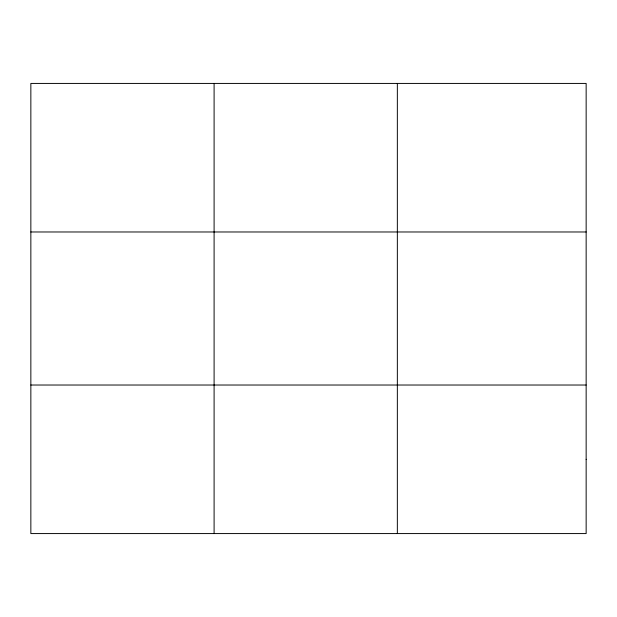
<?xml version="1.0" encoding="UTF-8"?>
<svg xmlns="http://www.w3.org/2000/svg" width="617" height="617" viewBox="0 0 617 617"><rect width="100%" height="100%" fill="white"/><g stroke="black" fill="none" stroke-linecap="round" stroke-linejoin="round"><path stroke-width="0.93" d="M214.099 533.574L214.099 83.426M397.348 533.574L397.348 83.426M30.85 231.977L586.15 231.977M30.85 385.023L586.15 385.023M586.15 459.303L586.15 533.574L30.85 533.574L30.85 83.426L586.15 83.426L586.15 459.303"/></g></svg>
